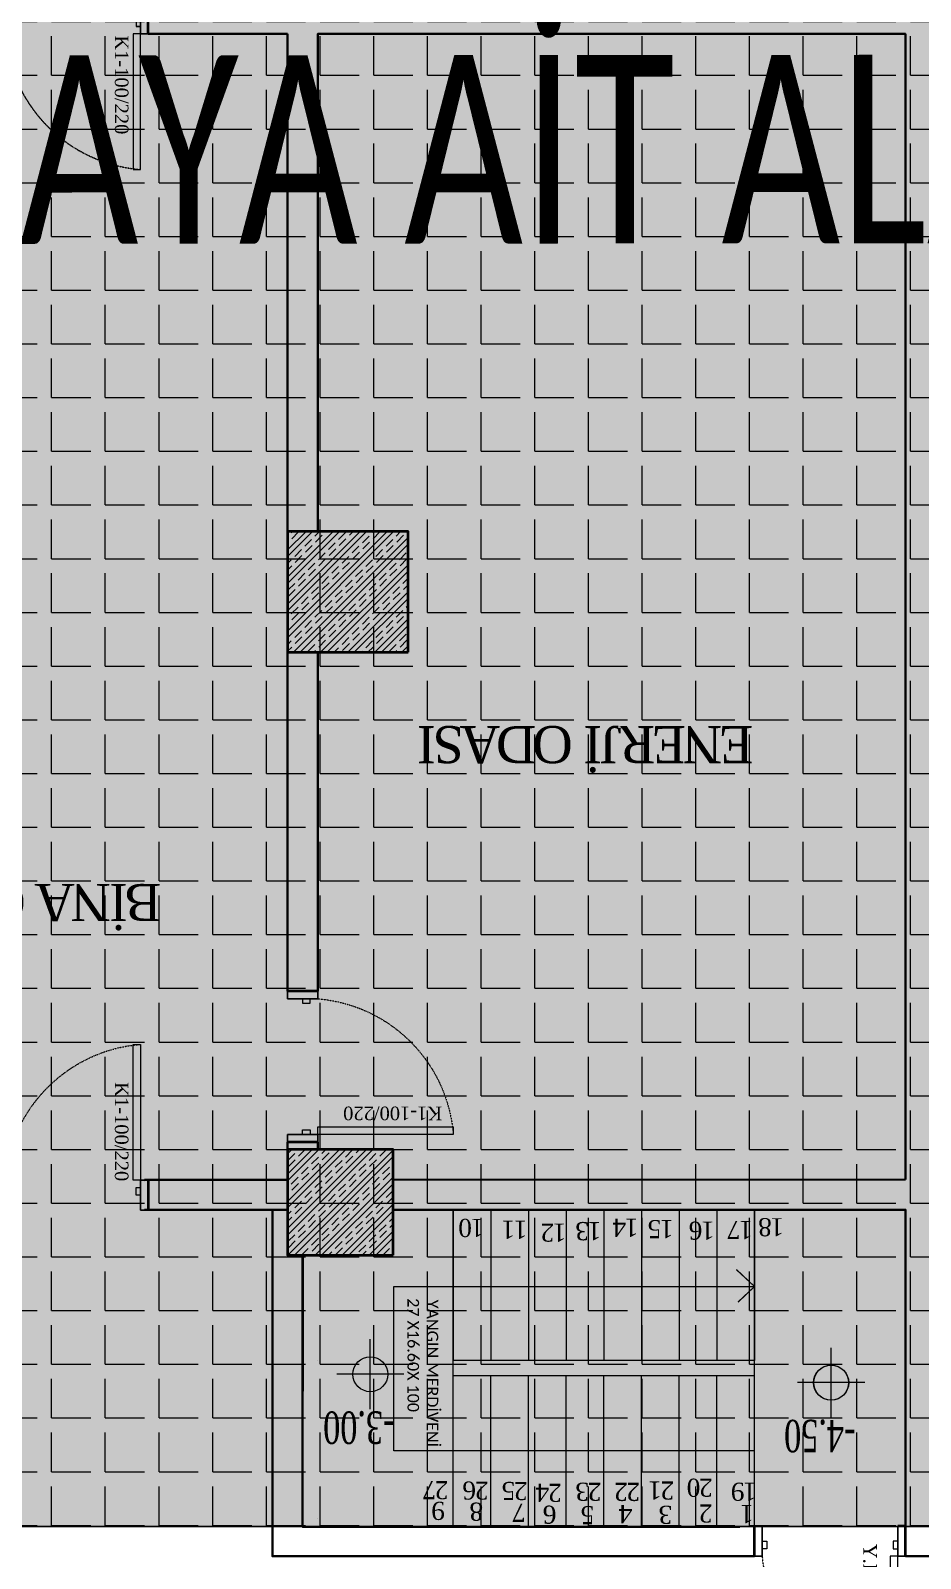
# Model space of a CAD drawing. Header units: millimetres. Extents: x -10496 to -5455, y -188 to 7293.
# Drawn here: x -8225 to -7635, y 2353 to 3367 of the extents above; entities that cross this region are included whole.
import ezdxf
from ezdxf.enums import TextEntityAlignment as Align

# ---------------------------------------------------------------- set-up
doc = ezdxf.new("R2010")
doc.units = ezdxf.units.MM
doc.linetypes.add('HIDDEN2', pattern=[4.7625, 3.175, -1.5875])
for name, color, linetype, lineweight in [('.', 142, 'Continuous', 15), ('00 ALAN YAZILARI', 163, 'Continuous', 13), ('00 DUVAR', 32, 'Continuous', 35), ('00 İÇ ÖLÇÜ-RefEdit0', 5, 'Continuous', 18), ('00 KAPI YAZISI', 48, 'Continuous', 18), ('00 KOLON TARARMA', 43, 'Continuous', 13), ('00 KORDİNAT', 31, 'Continuous', 13), ('00 KOT', 150, 'Continuous', 18), ('00 TARAMA', 253, 'Continuous', 9), ('GJC_duvar', 10, 'Continuous', 30), ('GJC_kolon', 87, 'Continuous', 35), ('GJC_ölçüler', 253, 'Continuous', 5), ('kapı_kanadı', 40, 'Continuous', 20), ('kapı_kasa', 30, 'Continuous', 25)]:
    doc.layers.add(name, color=color, linetype=linetype, lineweight=lineweight)
doc.layers.add('GJC_yazı', color=11, linetype='Continuous')
doc.styles.add('RomanS', font='times.ttf')
doc.styles.get("Standard").update_dxf_attribs({"font": 'calibri.ttf', "height": 15})
doc.styles.add('Ölçü50', font='calibri.ttf', dxfattribs={"width": 0.7})

# ---------------------------------------------------------------- blocks, each defined once
blk = doc.blocks.new('k100 e 20')
at = {"layer": '00 DUVAR'}
for p, q in [((1665.9, 3336.8), (1665.9, 3316.8)), ((1765.9, 3336.8), (1765.9, 3316.8))]:
    blk.add_line(p, q, dxfattribs=at)
at = {"layer": '00 KORDİNAT', "color": 60, "linetype": 'HIDDEN2', "lineweight": 13, "ltscale": 0.025}
blk.add_arc((1663.1, 3329), 98.1, 4.5736, 85.4264, dxfattribs=at)
at = {"layer": 'kapı_kanadı', "color": 40, "linetype": 'Continuous', "lineweight": 20}
for points in [[(1670.9, 3336.8), (1675.9, 3336.8), (1675.9, 3426.8), (1670.9, 3426.8)], [(1670.9, 3326.8), (1673.9, 3326.8), (1673.9, 3331.8), (1670.9, 3331.8)], [(1760.9, 3326.8), (1757.9, 3326.8), (1757.9, 3331.8), (1760.9, 3331.8)]]:
    blk.add_lwpolyline(points, close=True, dxfattribs=at)
at = {"layer": 'kapı_kasa', "color": 30, "linetype": 'Continuous', "lineweight": 25}
for points in [[(1670.9, 3316.8), (1665.9, 3316.8), (1665.9, 3336.8), (1670.9, 3336.8)], [(1760.9, 3316.8), (1765.9, 3316.8), (1765.9, 3336.8), (1760.9, 3336.8)]]:
    blk.add_lwpolyline(points, close=True, dxfattribs=at)
blk = doc.blocks.new('KOTP')
at = {"layer": '00 KOT'}
h = blk.add_hatch(color=256, dxfattribs=at)
h.dxf.hatch_style = 1
h.paths.add_polyline_path([(0, 0.04, 0.414214), (-0.04, 0), (0, 0)])
h.paths.add_polyline_path([(0.04, 0), (0, 0), (0, -0.04, 0.414214)])
for p, q in [((0, 0.08), (0, -0.08)), ((-0.0766, 0), (0.0766, 0))]:
    blk.add_line(p, q, dxfattribs=at)
blk.add_circle((0, 0), 0.04, dxfattribs=at)
at = {"layer": '00 KOT', "style": 'RomanS', "width": 0.7}
for tag, p in [('INCEKOT', (0.24, 0.02)), ('KABAKOT', (0.24, -0.08))]:
    blk.add_attdef(tag, p, '', height=0.06, dxfattribs=at)
blk = doc.blocks.new('rölöveteyit')
at = {"layer": '.'}
h = blk.add_hatch(color=1, dxfattribs=at)
h.dxf.hatch_style = 1
edge = h.paths.add_edge_path()
edge.add_line((30397, -28775.8), (30397, -29355.7))
edge.add_line((30397, -29355.7), (31597, -29355.7))
edge.add_line((31597, -29355.7), (31587, -28125.5))
edge.add_line((31587, -28125.5), (31667, -28125.5))
edge.add_line((31667, -28125.5), (31667, -28145.5))
edge.add_line((31667, -28145.5), (31867, -28145.7))
edge.add_line((31867, -28145.7), (31867, -27605.7))
edge.add_line((31867, -27605.7), (31667, -27605.5))
edge.add_line((31667, -27605.5), (31667, -27625.5))
edge.add_line((31667, -27625.5), (31587, -27625.5))
edge.add_line((31587, -27625.5), (31587, -27605.8))
edge.add_line((31587, -27605.8), (31367, -27605.8))
edge.add_line((31367, -27605.8), (30667, -27605.5))
edge.add_line((30667, -27605.5), (30667, -27625.5))
edge.add_line((30667, -27625.5), (30587, -27625.5))
edge.add_line((30587, -27625.5), (30587, -27605.7))
edge.add_line((30587, -27605.7), (30387, -27605.7))
edge.add_line((30387, -27605.7), (30387, -28165.5))
edge.add_line((30387, -28165.5), (30367, -28165.7))
edge.add_line((30367, -28165.7), (30367, -28345.5))
edge.add_line((30367, -28345.5), (30527, -28345.6))
edge.add_line((30527, -28345.6), (30527.1, -28345.6))
edge.add_line((30527.1, -28345.6), (30667, -28345.6))
edge.add_line((30667, -28345.6), (30667.2, -28715.5))
edge.add_line((30667.2, -28715.5), (30427, -28715.7))
edge.add_line((30427, -28715.7), (30427, -28775.8))
edge.add_line((30427, -28775.8), (30397, -28775.8))
at = {"layer": '00 KOLON TARARMA'}
h = blk.add_hatch(dxfattribs=at)
h.set_pattern_fill('ANSI33', color=256, scale=2, angle=360, style=0)
h.set_pattern_definition([(45, (82856.959, -9554.581), (-8.980256, 8.980256), []), (45, (82865.939, -9554.581), (-8.980256, 8.980256), [6.35, -3.175])])
h.paths.add_polyline_path([(31127, -28775.8), (31127, -28695.8), (31047, -28695.7), (31047, -28775.8)])
h = blk.add_hatch(dxfattribs=at)
h.set_pattern_fill('ANSI33', color=256, scale=2, angle=360, style=0)
h.set_pattern_definition([(45, (82856.959, -9124.581), (-8.980256, 8.980256), []), (45, (82865.939, -9124.581), (-8.980256, 8.980256), [6.35, -3.175])])
h.paths.add_polyline_path([(31117, -29175.7), (31117, -29105.7), (31047, -29105.7), (31047, -29175.7)])
at = {"color": 7, "true_color": 0xffffff}
blk.add_lwpolyline([(30397, -28775.8), (30397, -29355.7), (31597, -29355.7), (31587, -28125.5)], dxfattribs=at)
blk.add_lwpolyline([(30397, -28775.8), (30397, -29355.7), (31597, -29355.7), (31587, -28125.5)], dxfattribs=at)
at = {"layer": '00 İÇ ÖLÇÜ-RefEdit0'}
blk.add_line((31067, -29350.7), (31067, -29350.7), dxfattribs=at)
at = {"layer": '00 TARAMA'}
for p, q in [((31357, -29245.5), (31157, -29245.5)), ((31357, -29255.7), (31157, -29255.7)), ((31357, -29355.5), (31357, -29255.7))]:
    blk.add_line(p, q, dxfattribs=at)
for points in [[(31157, -29145.5), (31157, -29245.5)], [(31182, -29145.5), (31182, -29245.5)], [(31207, -29145.5), (31207, -29245.5)], [(31232, -29145.5), (31232, -29245.5)], [(31257, -29145.5), (31257, -29245.5)], [(31282, -29145.5), (31282, -29245.5)], [(31307, -29145.5), (31307, -29245.5)], [(31332, -29145.5), (31332, -29245.5)], [(31357, -29145.5), (31357, -29245.5)], [(31357, -29305.6), (31157, -29305.6), (31117.6, -29305.6), (31117.6, -29196.5), (31357, -29196.5), (31344.9, -29185.3)], [(31357, -29196.5), (31346.1, -29206.8)], [(31157, -29255.7), (31157, -29245.5)], [(31357, -29255.7), (31357, -29245.5)], [(31157, -29355.5), (31157, -29255.7)], [(31182, -29355.5), (31182, -29255.7)], [(31207, -29355.5), (31207, -29255.7)], [(31232, -29355.5), (31232, -29255.7)], [(31257, -29355.5), (31257, -29255.7)], [(31282, -29355.5), (31282, -29255.7)], [(31307, -29355.5), (31307, -29255.7)], [(31332, -29355.5), (31332, -29255.7)], [(31357, -29355.5), (31357, -29255.7)]]:
    blk.add_lwpolyline(points, dxfattribs=at)
at = {"layer": 'GJC_duvar'}
blk.add_line((31067, -29245.5), (31067, -29245.5), dxfattribs=at)
for points in [[(31047, -28365.7), (30954.5, -28365.7)], [(31047, -28365.7), (31047, -28695.7)], [(31457, -28833.9), (31457, -28365.7), (31067, -28365.7), (31067, -28595.7)], [(31457, -28365.7), (31457, -28833.9)], [(31067, -28595.7), (31067, -28695.7)], [(31047, -28745.7), (31047, -29000.7)], [(31067, -28775.8), (31067, -29000.7)], [(31457, -29125.5), (31457, -28833.9)], [(31047, -29100.7), (31047, -29105.7)], [(31067, -29100.7), (31067, -29105.7)], [(30952, -29125.8), (31047, -29125.8)], [(31047, -29120.8), (31047, -29125.8)], [(31457, -29125.5), (31117, -29125.7)], [(30952, -29145.7), (31047, -29145.7)], [(31357, -29375.5), (31037, -29375.5), (31037.1, -29145.7)], [(31037, -29351.1), (31037.1, -29146.1)], [(31117, -29145.7), (31457, -29145.5), (31457, -29355.3), (31452, -29355.3)], [(31347.1, -29356), (31057, -29356), (31057.1, -29176.1)], [(31452, -29375.5), (31451.7, -29375.5)], [(31481.7, -29375.5), (31457, -29375.5)]]:
    blk.add_lwpolyline(points, dxfattribs=at)
at = {"layer": 'GJC_kolon'}
for points in [[(31127, -28775.8), (31127, -28695.8), (31047, -28695.7), (31047, -28775.8), (31127, -28775.8)], [(31117, -29175.7), (31117, -29105.7), (31047, -29105.7), (31047, -29175.7), (31117, -29175.7)]]:
    blk.add_lwpolyline(points, dxfattribs=at)
at = {"layer": '00 DUVAR', "rotation": 180}
for p in [(32620.4, -25028.8), (33122.9, -26038.7)]:
    blk.add_blockref('k100 e 20', p, dxfattribs=at)
at = {"layer": '00 DUVAR', "xscale": -1, "rotation": 270}
blk.add_blockref('k100 e 20', (27730.2, -30766.6), dxfattribs=at)
at = {"layer": '00 DUVAR', "xscale": -1}
blk.add_blockref('k100 e 20', (32620.4, -32462.7), dxfattribs=at)
at = {"layer": '00 KOT'}
ref = blk.add_blockref('KOTP', (31101.9, -29254.7), dxfattribs=dict(at, xscale=289.9962, yscale=289.9962, zscale=289.9962, rotation=180))
ref.add_attrib('INCEKOT', '-3.00', dxfattribs={"height": 21.48, "rotation": 180, "style": 'RomanS', "width": 0.7}).set_placement((31070.7, -29279.4, -293.9), align=Align.RIGHT)
ref = blk.add_blockref('KOTP', (31407.8, -29260.3), dxfattribs=dict(at, xscale=289.9962, yscale=289.9962, zscale=289.9962, rotation=180))
ref.add_attrib('INCEKOT', '-4.50', dxfattribs={"height": 21.48, "rotation": 180, "style": 'RomanS', "width": 0.7}).set_placement((31376.6, -29285, -293.9), align=Align.RIGHT)
at = {"layer": '00 ALAN YAZILARI'}
for s, p in [('27 X16.60X 100', (31126.6, -29204.3)), ('YANGIN MERDİVENİ', (31139.3, -29205.3))]:
    blk.add_text(s, height=7.68, rotation=270, dxfattribs=at).set_placement(p)
at = {"layer": '00 ALAN YAZILARI', "rotation": 180}
for s, insert, char_height, width, attachment_point in [('\\pxt0.0556;{\\fTimes New Roman|b0|i0|c162|p18;\\T0.9;ENERJİ ODASI}', (31356, -28849.4), 24.576, 712.493, 1), ('\\pxt0.0556;{\\fTimes New Roman|b0|i0|c162|p18;\\T0.9;BİNA GİRİŞ HOLÜ}', (30963.3, -28954.1), 24.576, 712.493, 1), ('\\pxt0.0556;{\\fTimes New Roman|b0|i0|c162|p18;\\T0.9;10}', (31161.2, -29163.7), 12, 854.992, 3), ('\\pxt0.0556;{\\fTimes New Roman|b0|i0|c162|p18;\\T0.9;11}', (31189.9, -29164.9), 12, 854.992, 3), ('\\pxt0.0556;{\\fTimes New Roman|b0|i0|c162|p18;\\T0.9;12}', (31215.8, -29166.8), 12, 854.992, 3), ('\\pxt0.0556;{\\fTimes New Roman|b0|i0|c162|p18;\\T0.9;13}', (31238.9, -29165.8), 12, 854.992, 3), ('\\pxt0.0556;{\\fTimes New Roman|b0|i0|c162|p18;\\T0.9;14}', (31263.6, -29163.5), 12, 854.992, 3), ('\\pxt0.0556;{\\fTimes New Roman|b0|i0|c162|p18;\\T0.9;15}', (31286.9, -29164.5), 12, 854.992, 3), ('\\pxt0.0556;{\\fTimes New Roman|b0|i0|c162|p18;\\T0.9;16}', (31314.2, -29165.5), 12, 854.992, 3), ('\\pxt0.0556;{\\fTimes New Roman|b0|i0|c162|p18;\\T0.9;17}', (31339.4, -29165.1), 12, 854.992, 3), ('\\pxt0.0556;{\\fTimes New Roman|b0|i0|c162|p18;\\T0.9;18}', (31360.2, -29163.2), 12, 854.992, 3), ('\\pxt0.0556;{\\fTimes New Roman|b0|i0|c162|p18;\\T0.9;27}', (31137.4, -29337.6), 12, 854.992, 3), ('\\pxt0.0556,2;{\\fTimes New Roman|b0|i0|c162|p18;\\T0.9;26}', (31164, -29337.9), 12, 854.992, 3), ('\\pxt0.0556;{\\fTimes New Roman|b0|i0|c162|p18;\\T0.9;25}', (31190, -29338.2), 12, 854.992, 3), ('\\pxt0.0556;{\\fTimes New Roman|b0|i0|c162|p18;\\T0.9;24}', (31212.6, -29339.4), 12, 854.992, 3), ('{\\fTimes New Roman|b0|i0|c162|p18;\\T0.9;23}', (31239, -29338.7), 12, 854.992, 3), ('\\pxt0.0556;{\\fTimes New Roman|b0|i0|c162|p18;\\T0.9;22}', (31264.6, -29338.7), 12, 854.992, 3), ('\\pxt0.0556;{\\fTimes New Roman|b0|i0|c162|p18;\\T0.9;21}', (31287.2, -29337.8), 12, 854.992, 3), ('\\pxt0.0556;{\\fTimes New Roman|b0|i0|c162|p18;\\T0.9;20}', (31312.8, -29336), 12, 854.992, 3), ('\\pxt0.0556;{\\fTimes New Roman|b0|i0|c162|p18;\\T0.9;19}', (31342.1, -29338.7), 12, 854.992, 3), ('\\pxt0.0556;{\\fTimes New Roman|b0|i0|c162|p18;\\T0.9;9}', (31143.3, -29351.4), 12, 854.992, 3), ('\\pxt0.0556;{\\fTimes New Roman|b0|i0|c162|p18;\\T0.9;8}', (31168.7, -29351.9), 12, 854.992, 3), ('\\pxt0.0556;{\\fTimes New Roman|b0|i0|c162|p18;\\T0.9;7}', (31196.9, -29352.6), 12, 854.992, 3), ('\\pxt0.0556;{\\fTimes New Roman|b0|i0|c162|p18;\\T0.9;6}', (31217.4, -29353.9), 12, 854.992, 3), ('\\pxt0.0556;{\\fTimes New Roman|b0|i0|c162|p18;\\T0.9;5}', (31242.4, -29354.2), 12, 854.992, 3), ('\\pxt0.0556;{\\fTimes New Roman|b0|i0|c162|p18;\\T0.9;4}', (31267.7, -29353.5), 12, 854.992, 3), ('\\pxt0.0556;{\\fTimes New Roman|b0|i0|c162|p18;\\T0.9;3}', (31294.2, -29354), 12, 854.992, 3), ('\\pxt0.0556;{\\fTimes New Roman|b0|i0|c162|p18;\\T0.9;2}', (31320.8, -29353.1), 12, 854.992, 3), ('\\pxt0.0556;{\\fTimes New Roman|b0|i0|c162|p18;\\T0.9;1}', (31348.2, -29353.5), 12, 854.992, 3)]:
    blk.add_mtext(s, dxfattribs=dict(at, insert=insert, char_height=char_height, width=width, attachment_point=attachment_point))
at = {"layer": '00 KAPI YAZISI', "style": 'RomanS'}
for s, rotation, p in [('K1-100/220', 270, (30932.4, -28366.6)), ('K1-100/220', 270, (30932.4, -29061)), ('K1-100/220', 180, (31149.6, -29077.2)), ('Y.K-100/220', 270, (31429.2, -29367.2))]:
    blk.add_text(s, height=9, rotation=rotation, dxfattribs=at).set_placement(p)
at = {"layer": 'GJC_yazı', "lineweight": 0, "insert": (30672.6, -28380.1, -0.1), "char_height": 125, "attachment_point": 1, "rotation": 0.0406, "style": 'Ölçü50'}
blk.add_mtext_dynamic_manual_height_columns('{\\fCalibri Light|b0|i0|c162|p34;BİNAYA AİT ALAN}', width=958.282, gutter_width=0.772, heights=[97.8], dxfattribs=at)

msp = doc.modelspace()

# ---------------------------------------------------------------- hatches: boundary and pattern name
at = {"layer": '.', "true_color": 0x636466}
h = msp.add_hatch(dxfattribs=at)
h.set_pattern_fill('ANGLE', color=251, scale=5.1)
h.set_pattern_definition([(0, (-89361.798, -2434.176), (0, 35.6235), [25.908, -9.7155]), (90, (-89361.798, -2434.176), (-35.6235, 2e-15), [25.908, -9.7155])])
edge = h.paths.add_edge_path()
edge.add_line((-8704.9, 2954.2), (-8704.9, 2374.3))
edge.add_line((-8704.9, 2374.3), (-7504.9, 2374.3))
edge.add_line((-7504.9, 2374.3), (-7514.9, 3604.4))
edge.add_line((-7514.9, 3604.4), (-7434.9, 3604.4))
edge.add_line((-7434.9, 3604.4), (-7434.9, 3584.4))
edge.add_line((-7434.9, 3584.4), (-7234.9, 3584.3))
edge.add_line((-7234.9, 3584.3), (-7234.9, 4124.3))
edge.add_line((-7234.9, 4124.3), (-7434.9, 4124.4))
edge.add_line((-7434.9, 4124.4), (-7434.9, 4104.4))
edge.add_line((-7434.9, 4104.4), (-7514.9, 4104.4))
edge.add_line((-7514.9, 4104.4), (-7514.9, 4124.2))
edge.add_line((-7514.9, 4124.2), (-7734.9, 4124.2))
edge.add_line((-7734.9, 4124.2), (-8434.9, 4124.4))
edge.add_line((-8434.9, 4124.4), (-8434.9, 4104.4))
edge.add_line((-8434.9, 4104.4), (-8514.9, 4104.4))
edge.add_line((-8514.9, 4104.4), (-8514.9, 4124.3))
edge.add_line((-8514.9, 4124.3), (-8714.9, 4124.3))
edge.add_line((-8714.9, 4124.3), (-8714.9, 3564.4))
edge.add_line((-8714.9, 3564.4), (-8734.9, 3564.3))
edge.add_line((-8734.9, 3564.3), (-8735, 3384.4))
edge.add_line((-8735, 3384.4), (-8574.9, 3384.4))
edge.add_line((-8574.9, 3384.4), (-8574.9, 3384.3))
edge.add_line((-8574.9, 3384.3), (-8435, 3384.3))
edge.add_line((-8435, 3384.3), (-8434.8, 3014.4))
edge.add_line((-8434.8, 3014.4), (-8674.9, 3014.3))
edge.add_line((-8674.9, 3014.3), (-8674.9, 2954.2))
edge.add_line((-8674.9, 2954.2), (-8704.9, 2954.2))
at = {"layer": '00 KOLON TARARMA'}
h = msp.add_hatch(dxfattribs=at)
h.set_pattern_fill('ANSI33', color=256, scale=2, angle=360, style=0)
h.set_pattern_definition([(45, (43755.035, 22175.393), (-8.980256, 8.980256), []), (45, (43764.016, 22175.393), (-8.980256, 8.980256), [6.35, -3.175])])
h.paths.add_polyline_path([(-7974.9, 2954.2), (-7974.9, 3034.2), (-8054.9, 3034.3), (-8054.9, 2954.2)])
h = msp.add_hatch(dxfattribs=at)
h.set_pattern_fill('ANSI33', color=256, scale=2, angle=360, style=0)
h.set_pattern_definition([(45, (43755.035, 22605.393), (-8.980256, 8.980256), []), (45, (43764.016, 22605.393), (-8.980256, 8.980256), [6.35, -3.175])])
h.paths.add_polyline_path([(-7984.9, 2554.3), (-7984.9, 2624.3), (-8054.9, 2624.3), (-8054.9, 2554.3)])

# ---------------------------------------------------------------- linework, layer by layer
at = {"color": 7, "true_color": 0xffffff}
msp.add_lwpolyline([(-8704.9, 2374.3), (-7504.9, 2374.3), (-7514.9, 3604.4), (-7434.9, 3604.4), (-7434.9, 3584.3), (-7234.9, 3584.3), (-7234.9, 4124.3)], dxfattribs=at)
at = {"layer": '00 İÇ ÖLÇÜ-RefEdit0'}
msp.add_line((-8034.9, 2379.3), (-8034.9, 2379.3), dxfattribs=at)
at = {"layer": '00 TARAMA'}
for p, q in [((-7744.9, 2484.4), (-7944.9, 2484.4)), ((-7744.9, 2474.3), (-7944.9, 2474.3))]:
    msp.add_line(p, q, dxfattribs=at)
for points in [[(-7944.9, 2374.5), (-7944.9, 2584.4)], [(-7919.9, 2584.4), (-7919.9, 2484.4)], [(-7894.9, 2584.4), (-7894.9, 2484.4)], [(-7869.9, 2584.4), (-7869.9, 2484.4)], [(-7844.9, 2584.4), (-7844.9, 2484.4)], [(-7819.9, 2584.4), (-7819.9, 2484.4)], [(-7794.9, 2584.4), (-7794.9, 2484.4)], [(-7769.9, 2584.4), (-7769.9, 2484.4)], [(-7744.9, 2374.5), (-7744.9, 2584.4)], [(-7744.9, 2424.4), (-7944.9, 2424.4), (-7984.3, 2424.4), (-7984.3, 2533.5), (-7744.9, 2533.5), (-7757, 2544.6)], [(-7744.9, 2533.5), (-7755.8, 2523.1)], [(-7919.9, 2374.5), (-7919.9, 2474.3)], [(-7894.9, 2374.5), (-7894.9, 2474.3)], [(-7869.9, 2374.5), (-7869.9, 2474.3)], [(-7844.9, 2374.5), (-7844.9, 2474.3)], [(-7819.9, 2374.5), (-7819.9, 2474.3)], [(-7794.9, 2374.5), (-7794.9, 2474.3)], [(-7769.9, 2374.5), (-7769.9, 2474.3)]]:
    msp.add_lwpolyline(points, dxfattribs=at)
at = {"layer": 'GJC_duvar'}
for p, q in [((-8034.9, 3364.3), (-8034.9, 3034.3)), ((-7644.9, 3364.3), (-7644.9, 2896.1)), ((-8034.9, 2484.4), (-8034.9, 2484.4))]:
    msp.add_line(p, q, dxfattribs=at)
for points in [[(-8054.9, 3364.3), (-8147.4, 3364.3)], [(-8054.9, 3364.3), (-8054.9, 3034.3)], [(-7644.9, 3364.3), (-8034.9, 3364.3)], [(-8054.9, 2984.3), (-8054.9, 2729.3)], [(-8034.9, 2954.2), (-8034.9, 2729.3)], [(-7644.9, 2604.4), (-7644.9, 2896.1)], [(-8054.9, 2629.3), (-8054.9, 2624.3)], [(-8034.9, 2629.3), (-8034.9, 2624.3)], [(-8054.9, 2609.1), (-8054.9, 2604.1)], [(-8149.9, 2604.1), (-8054.9, 2604.2)], [(-7644.9, 2604.4), (-7984.9, 2604.3)], [(-8149.9, 2584.3), (-8054.9, 2584.3)], [(-7744.9, 2354.5), (-8064.9, 2354.5), (-8064.9, 2584.3)], [(-7984.9, 2584.3), (-7644.9, 2584.4), (-7644.9, 2374.6), (-7649.9, 2374.6)], [(-8064.9, 2378.8), (-8064.9, 2583.8)], [(-7754.9, 2374), (-8044.9, 2374), (-8044.9, 2553.8)], [(-7649.9, 2354.5), (-7650.2, 2354.5)], [(-7620.2, 2354.4), (-7644.9, 2354.5)]]:
    msp.add_lwpolyline(points, dxfattribs=at)
at = {"layer": 'GJC_kolon'}
for points in [[(-7974.9, 2954.2), (-7974.9, 3034.2), (-8054.9, 3034.3), (-8054.9, 2954.2), (-7974.9, 2954.2)], [(-7984.9, 2554.3), (-7984.9, 2624.3), (-8054.9, 2624.3), (-8054.9, 2554.3), (-7984.9, 2554.3)]]:
    msp.add_lwpolyline(points, dxfattribs=at)

# ---------------------------------------------------------------- block references
at = {"layer": '00 DUVAR', "rotation": 180}
for p in [(-6481.5, 6701.1), (-5979, 5691.3)]:
    msp.add_blockref('k100 e 20', p, dxfattribs=at)
at = {"layer": '00 DUVAR', "xscale": -1, "rotation": 270}
msp.add_blockref('k100 e 20', (-11371.7, 963.4), dxfattribs=at)
at = {"layer": '00 DUVAR', "xscale": -1}
msp.add_blockref('k100 e 20', (-6481.5, -732.7), dxfattribs=at)
at = {"layer": '00 KOT'}
ref = msp.add_blockref('KOTP', (-8000, 2475.3), dxfattribs=dict(at, xscale=289.9962, yscale=289.9962, zscale=289.9962, rotation=180))
ref.add_attrib('INCEKOT', '-3.00', dxfattribs={"height": 21.48, "rotation": 180, "style": 'RomanS', "width": 0.7}).set_placement((-8031.3, 2450.5, -293.9), align=Align.RIGHT)
ref = msp.add_blockref('KOTP', (-7694.2, 2469.7), dxfattribs=dict(at, xscale=289.9962, yscale=289.9962, zscale=289.9962, rotation=180))
ref.add_attrib('INCEKOT', '-4.50', dxfattribs={"height": 21.48, "rotation": 180, "style": 'RomanS', "width": 0.7}).set_placement((-7725.4, 2445, -293.9), align=Align.RIGHT)

# ---------------------------------------------------------------- texts
at = {"layer": '00 ALAN YAZILARI'}
for s, p in [('27 X16.60X 100', (-7975.3, 2525.7)), ('YANGIN MERDİVENİ', (-7962.6, 2524.7))]:
    msp.add_text(s, height=7.68, rotation=270, dxfattribs=at).set_placement(p)
at = {"layer": '00 ALAN YAZILARI', "rotation": 180}
for s, insert, char_height, width, attachment_point in [('\\pxt0.0556;{\\fTimes New Roman|b0|i0|c162|p18;\\T0.9;ENERJİ ODASI}', (-7745.9, 2880.5), 24.576, 712.493, 1), ('\\pxt0.0556;{\\fTimes New Roman|b0|i0|c162|p18;\\T0.9;BİNA GİRİŞ HOLÜ}', (-8138.6, 2775.9), 24.576, 712.493, 1), ('\\pxt0.0556;{\\fTimes New Roman|b0|i0|c162|p18;\\T0.9;10}', (-7940.7, 2566.3), 12, 854.992, 3), ('\\pxt0.0556;{\\fTimes New Roman|b0|i0|c162|p18;\\T0.9;11}', (-7912, 2565.1), 12, 854.992, 3), ('\\pxt0.0556;{\\fTimes New Roman|b0|i0|c162|p18;\\T0.9;12}', (-7886.1, 2563.2), 12, 854.992, 3), ('\\pxt0.0556;{\\fTimes New Roman|b0|i0|c162|p18;\\T0.9;13}', (-7863, 2564.1), 12, 854.992, 3), ('\\pxt0.0556;{\\fTimes New Roman|b0|i0|c162|p18;\\T0.9;14}', (-7838.3, 2566.4), 12, 854.992, 3), ('\\pxt0.0556;{\\fTimes New Roman|b0|i0|c162|p18;\\T0.9;15}', (-7815, 2565.5), 12, 854.992, 3), ('\\pxt0.0556;{\\fTimes New Roman|b0|i0|c162|p18;\\T0.9;16}', (-7787.7, 2564.5), 12, 854.992, 3), ('\\pxt0.0556;{\\fTimes New Roman|b0|i0|c162|p18;\\T0.9;17}', (-7762.5, 2564.9), 12, 854.992, 3), ('\\pxt0.0556;{\\fTimes New Roman|b0|i0|c162|p18;\\T0.9;18}', (-7741.7, 2566.8), 12, 854.992, 3), ('\\pxt0.0556;{\\fTimes New Roman|b0|i0|c162|p18;\\T0.9;27}', (-7964.5, 2392.4), 12, 854.992, 3), ('\\pxt0.0556,2;{\\fTimes New Roman|b0|i0|c162|p18;\\T0.9;26}', (-7937.9, 2392.1), 12, 854.992, 3), ('\\pxt0.0556;{\\fTimes New Roman|b0|i0|c162|p18;\\T0.9;25}', (-7911.9, 2391.8), 12, 854.992, 3), ('\\pxt0.0556;{\\fTimes New Roman|b0|i0|c162|p18;\\T0.9;24}', (-7889.3, 2390.6), 12, 854.992, 3), ('{\\fTimes New Roman|b0|i0|c162|p18;\\T0.9;23}', (-7863, 2391.3), 12, 854.992, 3), ('\\pxt0.0556;{\\fTimes New Roman|b0|i0|c162|p18;\\T0.9;22}', (-7837.3, 2391.2), 12, 854.992, 3), ('\\pxt0.0556;{\\fTimes New Roman|b0|i0|c162|p18;\\T0.9;21}', (-7814.7, 2392.1), 12, 854.992, 3), ('\\pxt0.0556;{\\fTimes New Roman|b0|i0|c162|p18;\\T0.9;20}', (-7789.1, 2394), 12, 854.992, 3), ('\\pxt0.0556;{\\fTimes New Roman|b0|i0|c162|p18;\\T0.9;19}', (-7759.8, 2391.3), 12, 854.992, 3), ('\\pxt0.0556;{\\fTimes New Roman|b0|i0|c162|p18;\\T0.9;9}', (-7958.6, 2378.6), 12, 854.992, 3), ('\\pxt0.0556;{\\fTimes New Roman|b0|i0|c162|p18;\\T0.9;8}', (-7933.3, 2378.1), 12, 854.992, 3), ('\\pxt0.0556;{\\fTimes New Roman|b0|i0|c162|p18;\\T0.9;7}', (-7905.1, 2377.3), 12, 854.992, 3), ('\\pxt0.0556;{\\fTimes New Roman|b0|i0|c162|p18;\\T0.9;6}', (-7884.6, 2376.1), 12, 854.992, 3), ('\\pxt0.0556;{\\fTimes New Roman|b0|i0|c162|p18;\\T0.9;5}', (-7859.5, 2375.8), 12, 854.992, 3), ('\\pxt0.0556;{\\fTimes New Roman|b0|i0|c162|p18;\\T0.9;4}', (-7834.3, 2376.5), 12, 854.992, 3), ('\\pxt0.0556;{\\fTimes New Roman|b0|i0|c162|p18;\\T0.9;3}', (-7807.8, 2376), 12, 854.992, 3), ('\\pxt0.0556;{\\fTimes New Roman|b0|i0|c162|p18;\\T0.9;2}', (-7781.1, 2376.9), 12, 854.992, 3), ('\\pxt0.0556;{\\fTimes New Roman|b0|i0|c162|p18;\\T0.9;1}', (-7753.7, 2376.5), 12, 854.992, 3)]:
    msp.add_mtext(s, dxfattribs=dict(at, insert=insert, char_height=char_height, width=width, attachment_point=attachment_point))
at = {"layer": '00 KAPI YAZISI', "style": 'RomanS'}
for s, rotation, p in [('K1-100/220', 270, (-8169.5, 3363.4)), ('K1-100/220', 270, (-8169.5, 2669)), ('K1-100/220', 180, (-7952.3, 2652.8)), ('Y.K-100/220', 270, (-7672.8, 2362.8))]:
    msp.add_text(s, height=9, rotation=rotation, dxfattribs=at).set_placement(p)

# ---------------------------------------------------------------- next in the draw order: block references
at = {"layer": 'GJC_ölçüler'}
msp.add_blockref('rölöveteyit', (-39101.9, 31730), dxfattribs=at)

doc.saveas('drawing.dxf')
